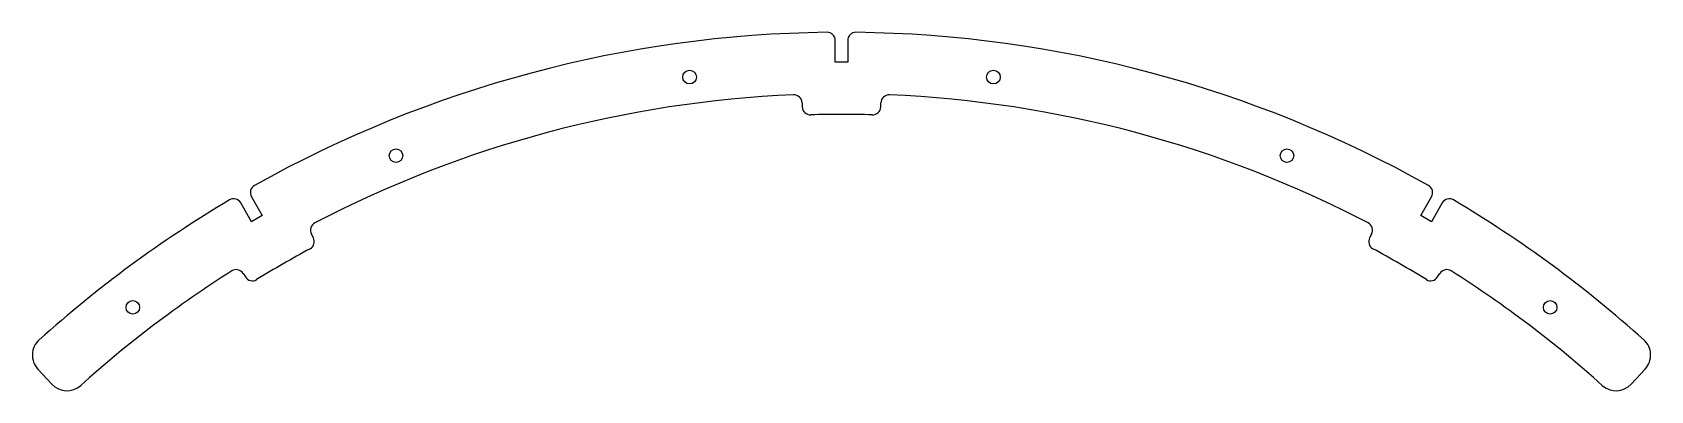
# Model space of a CAD drawing. Header units: millimetres. Extents: x -197 to 197, y 204 to 291.
import ezdxf

# ---------------------------------------------------------------- set-up
doc = ezdxf.new("R2010")
doc.units = ezdxf.units.MM

msp = doc.modelspace()

# ---------------------------------------------------------------- linework, layer by layer
at = {"color": 7, "linetype": 'Continuous', "lineweight": 25}
for p, q in [((-1.5, 284.2), (-1.5, 289.48)), ((1.5, 289.48), (1.5, 284.2)), ((1.5, 284.2), (-1.5, 284.2)), ((-9.58, 274.33), (-9.54, 273.33)), ((9.54, 273.33), (9.58, 274.33)), ((-143.4, 245.37), (-146.04, 249.95)), ((-143.44, 251.45), (-140.8, 246.87)), ((140.8, 246.87), (143.44, 251.45)), ((146.04, 249.95), (143.4, 245.37)), ((-140.8, 246.87), (-143.4, 245.37)), ((143.4, 245.37), (140.8, 246.87)), ((-128.4, 241.48), (-128.87, 242.36)), ((128.87, 242.36), (128.4, 241.48)), ((-145.46, 232.78), (-144.93, 231.93)), ((144.93, 231.93), (145.46, 232.78)), ((-195.36, 209.5), (-191.95, 205.84)), ((191.95, 205.84), (195.36, 209.5))]:
    msp.add_line(p, q, dxfattribs=at)
for centre in [(-36.94, 280.58), (36.94, 280.58), (-108.3, 261.46), (108.3, 261.46), (-172.28, 224.52), (172.28, 224.52)]:
    msp.add_circle(centre, 1.65, dxfattribs=at)
for centre, radius, start, end in [((0, 0), 291.5, 90.6927, 119.3073), ((-3.5, 289.48), 2, 0, 90.6927), ((3.5, 289.48), 2, 89.3073, 180), ((0, 0), 291.5, 60.6927, 89.3073), ((0, 0), 276.5, 92.4175, 117.5825), ((-11.58, 274.26), 2, 2, 92.4175), ((11.58, 274.26), 2, 87.5825, 178), ((0, 0), 276.5, 62.4175, 87.5825), ((-7.55, 273.4), 2, 182, 271.581), ((0, 0), 271.5, 88.419, 91.581), ((7.55, 273.4), 2, 268.419, 358), ((-141.71, 252.45), 2, 119.3073, 210), ((141.71, 252.45), 2, 330, 60.6927), ((0, 0), 291.5, 120.6927, 132), ((-147.77, 248.95), 2, 30, 120.6927), ((147.77, 248.95), 2, 59.3073, 150), ((0, 0), 291.5, 48, 59.3073), ((-127.1, 243.3), 2, 117.5825, 208), ((127.1, 243.3), 2, 332, 62.4175), ((-130.16, 240.54), 2, 298.419, 28), ((130.16, 240.54), 2, 152, 241.581), ((0, 0), 271.5, 118.419, 121.581), ((0, 0), 271.5, 58.419, 61.581), ((0, 0), 276.5, 122.4175, 131.9823), ((-147.16, 231.72), 2, 32, 122.4175), ((147.16, 231.72), 2, 57.5825, 148), ((0, 0), 276.5, 48.0177, 57.5825), ((-143.23, 232.99), 2, 212, 301.581), ((143.23, 232.99), 2, 238.419, 328), ((-191.71, 212.91), 5, 132, 223), ((191.71, 212.91), 5, 317, 48), ((-188.3, 209.25), 5, 223, 311.9823), ((188.3, 209.25), 5, 228.0177, 317)]:
    msp.add_arc(centre, radius, start, end, dxfattribs=at)

doc.saveas('drawing.dxf')
